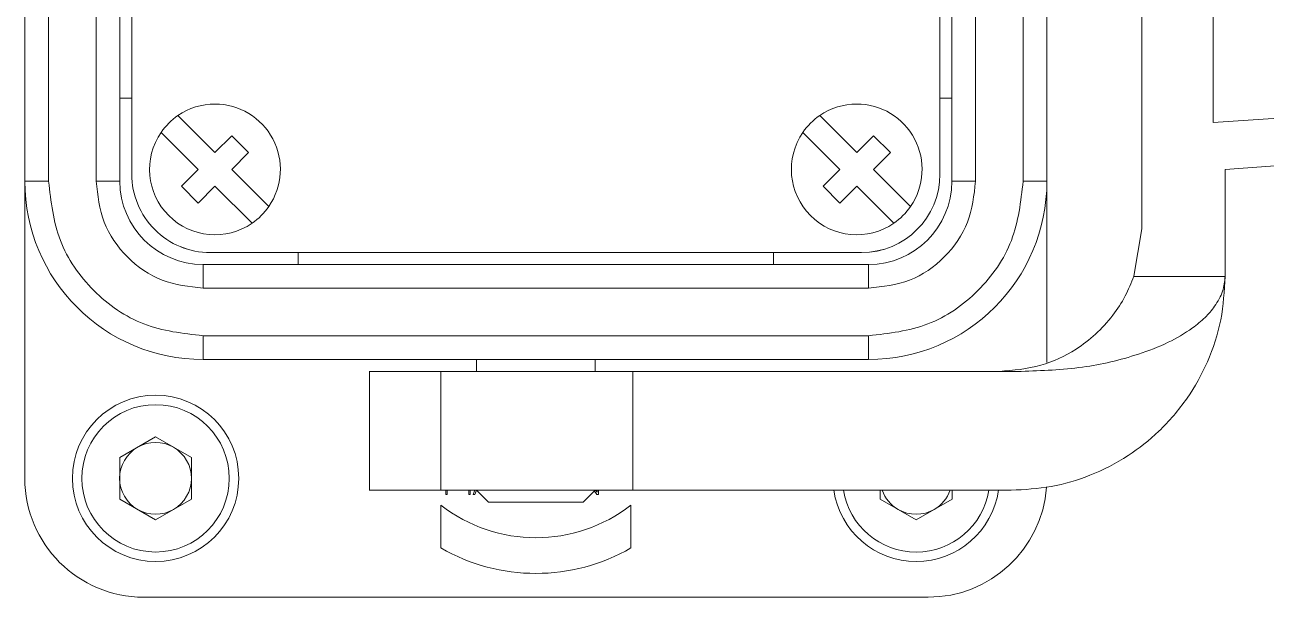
# Model space of a CAD drawing. Extents: x 4137 to 28680, y 2446 to 6814.
# Drawn here: x 16612.2 to 16678, y 4583.1 to 4613.5 of the extents above; entities that cross this region are included whole.
import ezdxf

# ---------------------------------------------------------------- set-up
doc = ezdxf.new("R2010")
doc.units = 0
doc.header["$LTSCALE"] = 0.5
doc.layers.get('0').update_dxf_attribs({"linetype": 'CONTINUOUS'})

msp = doc.modelspace()

# ---------------------------------------------------------------- linework, layer by layer
at = {"color": 7, "linetype": 'Continuous', "lineweight": 15}
for p, q in [((16671.404, 4602.672), (16671.404, 4664.412)), ((16671.404, 4602.672), (16671.404, 4664.412)), ((16612.184, 4605.192), (16612.184, 4661.892)), ((16612.184, 4605.192), (16612.184, 4661.892)), ((16613.444, 4605.192), (16613.444, 4661.892)), ((16613.444, 4605.192), (16613.444, 4661.892)), ((16615.964, 4661.892), (16615.964, 4605.192)), ((16615.964, 4661.892), (16615.964, 4605.192)), ((16617.224, 4661.892), (16617.224, 4605.192)), ((16617.224, 4661.892), (16617.224, 4605.192)), ((16617.855, 4661.514), (16617.855, 4605.57)), ((16617.855, 4661.514), (16617.855, 4605.57)), ((16660.695, 4605.57), (16660.695, 4661.514)), ((16660.695, 4605.57), (16660.695, 4661.514)), ((16661.324, 4605.192), (16661.324, 4661.892)), ((16661.324, 4605.192), (16661.324, 4661.892)), ((16662.584, 4605.192), (16662.584, 4661.892)), ((16662.584, 4605.192), (16662.584, 4661.892)), ((16665.104, 4661.892), (16665.104, 4605.192)), ((16665.104, 4661.892), (16665.104, 4605.192)), ((16666.364, 4661.892), (16666.364, 4605.192)), ((16666.364, 4661.892), (16666.364, 4605.192)), ((16675.184, 4608.304), (16675.184, 4658.78)), ((16675.184, 4608.304), (16675.184, 4658.78)), ((16660.695, 4605.569), (16660.695, 4614.767)), ((16660.695, 4605.569), (16660.695, 4614.767)), ((16617.224, 4609.602), (16617.855, 4609.602)), ((16617.224, 4609.602), (16617.855, 4609.602)), ((16661.324, 4609.602), (16660.695, 4609.602)), ((16661.324, 4609.602), (16660.695, 4609.602)), ((16687.286, 4609.151), (16675.184, 4608.304)), ((16687.286, 4609.151), (16675.184, 4608.304)), ((16620.301, 4608.677), (16622.264, 4606.713)), ((16620.301, 4608.677), (16622.264, 4606.713)), ((16654.321, 4608.677), (16656.284, 4606.713)), ((16654.321, 4608.677), (16656.284, 4606.713)), ((16621.373, 4605.822), (16619.41, 4607.786)), ((16621.373, 4605.822), (16619.41, 4607.786)), ((16622.264, 4606.713), (16623.155, 4607.604)), ((16622.264, 4606.713), (16623.155, 4607.604)), ((16623.155, 4607.604), (16624.046, 4606.713)), ((16623.155, 4607.604), (16624.046, 4606.713)), ((16655.393, 4605.822), (16653.43, 4607.786)), ((16655.393, 4605.822), (16653.43, 4607.786)), ((16656.284, 4606.713), (16657.175, 4607.604)), ((16656.284, 4606.713), (16657.175, 4607.604)), ((16657.175, 4607.604), (16658.066, 4606.713)), ((16657.175, 4607.604), (16658.066, 4606.713)), ((16624.046, 4606.713), (16623.155, 4605.822)), ((16624.046, 4606.713), (16623.155, 4605.822)), ((16658.066, 4606.713), (16657.175, 4605.822)), ((16658.066, 4606.713), (16657.175, 4605.822)), ((16675.814, 4605.822), (16689.22, 4606.76)), ((16675.814, 4605.822), (16689.22, 4606.76)), ((16620.482, 4604.931), (16621.373, 4605.822)), ((16620.482, 4604.931), (16621.373, 4605.822)), ((16623.155, 4605.822), (16625.119, 4603.859)), ((16623.155, 4605.822), (16625.119, 4603.859)), ((16654.502, 4604.931), (16655.393, 4605.822)), ((16654.502, 4604.931), (16655.393, 4605.822)), ((16657.175, 4605.822), (16659.139, 4603.859)), ((16657.175, 4605.822), (16659.139, 4603.859)), ((16660.695, 4605.569), (16660.695, 4605.57)), ((16660.695, 4605.569), (16660.695, 4605.57)), ((16675.814, 4600.152), (16675.814, 4605.822)), ((16675.814, 4600.152), (16675.814, 4605.822)), ((16612.184, 4605.192), (16613.444, 4605.192)), ((16612.184, 4605.192), (16612.184, 4589.442)), ((16612.184, 4605.192), (16613.444, 4605.192)), ((16612.184, 4605.192), (16612.184, 4589.442)), ((16615.964, 4605.192), (16617.224, 4605.192)), ((16615.964, 4605.192), (16617.224, 4605.192)), ((16621.373, 4604.04), (16620.482, 4604.931)), ((16621.373, 4604.04), (16620.482, 4604.931)), ((16622.264, 4604.931), (16621.373, 4604.04)), ((16622.264, 4604.931), (16621.373, 4604.04)), ((16624.228, 4602.968), (16622.264, 4604.931)), ((16624.228, 4602.968), (16622.264, 4604.931)), ((16655.393, 4604.04), (16654.502, 4604.931)), ((16655.393, 4604.04), (16654.502, 4604.931)), ((16656.284, 4604.931), (16655.393, 4604.04)), ((16656.284, 4604.931), (16655.393, 4604.04)), ((16658.248, 4602.968), (16656.284, 4604.931)), ((16658.248, 4602.968), (16656.284, 4604.931)), ((16662.584, 4605.192), (16661.324, 4605.192)), ((16662.584, 4605.192), (16661.324, 4605.192)), ((16665.104, 4605.192), (16666.364, 4605.192)), ((16665.104, 4605.192), (16666.364, 4605.192)), ((16666.364, 4595.586), (16666.364, 4605.192)), ((16666.364, 4595.586), (16666.364, 4605.192)), ((16619.073, 4602.63), (16619.073, 4602.629)), ((16619.073, 4602.63), (16619.073, 4602.629)), ((16670.972, 4600.153), (16671.404, 4602.672)), ((16670.972, 4600.153), (16671.404, 4602.672)), ((16622.013, 4601.412), (16656.537, 4601.412)), ((16622.013, 4601.412), (16656.537, 4601.412)), ((16622.013, 4601.411), (16656.537, 4601.411)), ((16622.013, 4601.411), (16656.537, 4601.411)), ((16626.674, 4600.782), (16626.674, 4601.411)), ((16626.674, 4600.782), (16626.674, 4601.411)), ((16651.874, 4601.411), (16651.874, 4600.782)), ((16651.874, 4601.411), (16651.874, 4600.782)), ((16656.537, 4601.412), (16656.537, 4601.411)), ((16656.537, 4601.412), (16656.537, 4601.411)), ((16621.634, 4600.782), (16621.634, 4599.522)), ((16621.634, 4600.782), (16656.914, 4600.782)), ((16621.634, 4600.782), (16621.634, 4599.522)), ((16621.634, 4600.782), (16656.914, 4600.782)), ((16656.914, 4599.522), (16656.914, 4600.782)), ((16656.914, 4599.522), (16656.914, 4600.782)), ((16675.814, 4600.152), (16670.974, 4600.152)), ((16675.814, 4600.152), (16670.974, 4600.152)), ((16621.634, 4599.522), (16656.914, 4599.522)), ((16621.634, 4599.522), (16656.914, 4599.522)), ((16656.914, 4597.002), (16621.634, 4597.002)), ((16621.634, 4595.742), (16621.634, 4597.002)), ((16656.914, 4597.002), (16621.634, 4597.002)), ((16621.634, 4595.742), (16621.634, 4597.002)), ((16656.914, 4597.002), (16656.914, 4595.742)), ((16656.914, 4597.002), (16656.914, 4595.742)), ((16656.914, 4595.742), (16621.634, 4595.742)), ((16656.914, 4595.742), (16621.634, 4595.742)), ((16636.124, 4595.742), (16636.124, 4595.112)), ((16636.124, 4595.742), (16636.124, 4595.112)), ((16642.424, 4595.112), (16642.424, 4595.742)), ((16642.424, 4595.112), (16642.424, 4595.742)), ((16630.454, 4595.119), (16630.454, 4595.112)), ((16630.454, 4595.119), (16630.454, 4595.112)), ((16630.454, 4595.112), (16630.454, 4588.812)), ((16630.454, 4595.112), (16630.454, 4588.812)), ((16634.234, 4595.112), (16634.234, 4588.812)), ((16634.234, 4595.112), (16644.415, 4595.112)), ((16634.234, 4595.112), (16634.234, 4588.812)), ((16634.234, 4595.112), (16644.415, 4595.112)), ((16644.415, 4595.112), (16644.415, 4588.812)), ((16644.415, 4595.112), (16665.006, 4595.112)), ((16644.415, 4595.112), (16644.415, 4588.812)), ((16644.415, 4595.112), (16665.006, 4595.112)), ((16619.114, 4591.639), (16617.212, 4590.541)), ((16619.114, 4591.639), (16617.212, 4590.541)), ((16619.114, 4591.639), (16621.017, 4590.541)), ((16619.114, 4591.639), (16621.017, 4590.541)), ((16617.212, 4590.541), (16617.212, 4588.344)), ((16617.212, 4590.541), (16617.212, 4588.344)), ((16621.017, 4588.344), (16621.017, 4590.541)), ((16621.017, 4588.344), (16621.017, 4590.541)), ((16630.454, 4588.812), (16630.454, 4588.806)), ((16630.454, 4588.812), (16630.454, 4588.806)), ((16634.234, 4588.812), (16644.415, 4588.812)), ((16634.234, 4588.812), (16644.415, 4588.812)), ((16634.498, 4588.592), (16634.498, 4588.812)), ((16634.498, 4588.592), (16634.498, 4588.812)), ((16634.574, 4588.592), (16634.498, 4588.592)), ((16634.574, 4588.592), (16634.498, 4588.592)), ((16634.574, 4588.812), (16634.574, 4588.592)), ((16634.574, 4588.812), (16634.574, 4588.592)), ((16635.713, 4588.592), (16635.713, 4588.812)), ((16635.713, 4588.592), (16635.713, 4588.812)), ((16635.789, 4588.592), (16635.713, 4588.592)), ((16635.789, 4588.592), (16635.713, 4588.592)), ((16635.789, 4588.812), (16635.789, 4588.592)), ((16635.789, 4588.812), (16635.789, 4588.592)), ((16635.953, 4588.592), (16636.047, 4588.812)), ((16635.953, 4588.592), (16636.047, 4588.812)), ((16636.035, 4588.592), (16635.953, 4588.592)), ((16636.035, 4588.592), (16635.953, 4588.592)), ((16636.128, 4588.809), (16636.035, 4588.592)), ((16636.128, 4588.809), (16636.035, 4588.592)), ((16636.124, 4588.812), (16636.761, 4588.176)), ((16636.124, 4588.812), (16636.761, 4588.176)), ((16641.788, 4588.176), (16642.424, 4588.812)), ((16641.788, 4588.176), (16642.424, 4588.812)), ((16642.508, 4588.592), (16642.382, 4588.77)), ((16642.508, 4588.592), (16642.382, 4588.77)), ((16642.444, 4588.812), (16642.517, 4588.71)), ((16642.444, 4588.812), (16642.517, 4588.71)), ((16642.593, 4588.592), (16642.508, 4588.592)), ((16642.593, 4588.592), (16642.508, 4588.592)), ((16642.517, 4588.71), (16642.517, 4588.812)), ((16642.517, 4588.71), (16642.517, 4588.812)), ((16642.593, 4588.812), (16642.593, 4588.592)), ((16642.593, 4588.812), (16642.593, 4588.592)), ((16644.415, 4588.812), (16664.474, 4588.812)), ((16644.415, 4588.812), (16664.474, 4588.812)), ((16657.532, 4588.812), (16657.532, 4588.344)), ((16657.532, 4588.812), (16657.532, 4588.344)), ((16661.337, 4588.344), (16661.337, 4588.812)), ((16661.337, 4588.344), (16661.337, 4588.812)), ((16619.114, 4587.245), (16617.212, 4588.344)), ((16619.114, 4587.245), (16617.212, 4588.344)), ((16621.017, 4588.344), (16619.114, 4587.245)), ((16621.017, 4588.344), (16619.114, 4587.245)), ((16634.235, 4585.753), (16634.235, 4588.027)), ((16634.235, 4585.753), (16634.235, 4588.027)), ((16644.314, 4588.027), (16644.314, 4585.753)), ((16644.314, 4588.027), (16644.314, 4585.753)), ((16659.434, 4587.245), (16657.532, 4588.344)), ((16659.434, 4587.245), (16657.532, 4588.344)), ((16661.337, 4588.344), (16659.434, 4587.245)), ((16661.337, 4588.344), (16659.434, 4587.245)), ((16618.484, 4583.142), (16660.064, 4583.142)), ((16618.484, 4583.142), (16660.064, 4583.142))]:
    msp.add_line(p, q, dxfattribs=at)
at = {"color": 8, "linetype": 'Continuous', "lineweight": 15}
msp.add_line((16622.013, 4601.412), (16622.013, 4601.411), dxfattribs=at)
msp.add_line((16622.013, 4601.412), (16622.013, 4601.411), dxfattribs=at)
at = {"color": 7, "linetype": 'Continuous', "lineweight": 15}
for radius in [4.41, 4.41, 3.906, 3.906]:
    msp.add_circle((16619.114, 4589.442), radius, dxfattribs=at)
for centre, radius, start, end in [((16622.264, 4605.822), 3.465, 90, 124.52432), ((16622.264, 4605.822), 3.465, 90, 124.52432), ((16622.264, 4605.822), 3.465, 325.47568, 90), ((16622.264, 4605.822), 3.465, 325.47568, 90), ((16656.284, 4605.822), 3.465, 90, 124.52432), ((16656.284, 4605.822), 3.465, 90, 124.52432), ((16656.284, 4605.822), 3.465, 325.47568, 90), ((16656.284, 4605.822), 3.465, 325.47568, 90), ((16622.264, 4605.822), 3.465, 124.52432, 145.47568), ((16622.264, 4605.822), 3.465, 124.52432, 145.47568), ((16656.284, 4605.822), 3.465, 124.52432, 145.47568), ((16656.284, 4605.822), 3.465, 124.52432, 145.47568), ((16622.264, 4605.822), 3.465, 145.47568, 304.52432), ((16622.264, 4605.822), 3.465, 145.47568, 304.52432), ((16656.284, 4605.822), 3.465, 145.47568, 304.52432), ((16656.284, 4605.822), 3.465, 145.47568, 304.52432), ((16622.013, 4605.57), 4.158, 180.00002, 270.00004), ((16622.013, 4605.57), 4.158, 180.00002, 270.00004), ((16656.537, 4605.57), 4.158, 269.99999, 359.99995), ((16656.537, 4605.57), 4.158, 269.99999, 359.99995), ((16656.537, 4605.569), 4.158, 270, 359.99994), ((16656.537, 4605.569), 4.158, 270, 359.99994), ((16621.634, 4605.192), 9.45, 180, 270), ((16621.634, 4605.192), 9.45, 180, 270), ((16621.634, 4605.192), 4.41, 180, 270), ((16621.634, 4605.192), 4.41, 180, 270), ((16656.914, 4605.192), 9.45, 270, 0), ((16656.914, 4605.192), 4.41, 270, 0), ((16656.914, 4605.192), 9.45, 270, 0), ((16656.914, 4605.192), 4.41, 270, 0), ((16622.264, 4605.822), 3.465, 304.52432, 325.47568), ((16622.264, 4605.822), 3.465, 304.52432, 325.47568), ((16656.284, 4605.822), 3.465, 304.52432, 325.47568), ((16656.284, 4605.822), 3.465, 304.52432, 325.47568), ((16622.013, 4605.569), 4.158, 224.99887, 269.99999), ((16622.013, 4605.569), 4.158, 224.99887, 269.99999), ((16619.114, 4589.442), 1.903, 120, 180), ((16619.114, 4589.442), 1.903, 120, 180), ((16619.114, 4589.442), 1.903, 60, 120), ((16619.114, 4589.442), 1.903, 60, 120), ((16619.114, 4589.442), 1.903, 0, 60), ((16619.114, 4589.442), 1.903, 0, 60), ((16618.484, 4589.442), 6.3, 180, 270), ((16618.484, 4589.442), 6.3, 180, 270), ((16619.114, 4589.442), 1.903, 180, 240), ((16619.114, 4589.442), 1.903, 180, 240), ((16619.114, 4589.442), 1.903, 300, 0), ((16619.114, 4589.442), 1.903, 300, 0), ((16659.434, 4589.442), 4.41, 188.21321, 351.78679), ((16659.434, 4589.442), 4.41, 188.21321, 351.78679), ((16659.434, 4589.442), 1.903, 199.33712, 240), ((16659.434, 4589.442), 1.903, 199.33712, 240), ((16660.064, 4589.442), 6.3, 270, 355.70756), ((16660.064, 4589.442), 6.3, 270, 355.70756), ((16659.434, 4589.442), 1.903, 300, 340.66288), ((16659.434, 4589.442), 1.903, 300, 340.66288), ((16619.114, 4589.442), 1.903, 240, 300), ((16619.114, 4589.442), 1.903, 240, 300), ((16639.274, 4594.482), 8.19, 232.0204, 307.98035), ((16639.274, 4594.482), 8.19, 232.0204, 307.98035), ((16659.434, 4589.442), 1.903, 240, 300), ((16659.434, 4589.442), 1.903, 240, 300), ((16639.274, 4594.482), 10.08, 240.00025, 300.00064), ((16639.274, 4594.482), 10.08, 240.00025, 300.00064)]:
    msp.add_arc(centre, radius, start, end, dxfattribs=at)
at = {"color": 8, "linetype": 'Continuous', "lineweight": 15}
msp.add_arc((16659.434, 4589.442), 3.906, 189.2818, 350.7182, dxfattribs=at)
msp.add_arc((16659.434, 4589.442), 3.906, 189.2818, 350.7182, dxfattribs=at)
at = {"color": 7, "linetype": 'Continuous', "lineweight": 15}
for points, knots in [([(16621.634, 4597.002), (16620.561, 4597.125), (16618.415, 4597.372), (16615.708, 4599.266), (16613.814, 4601.973), (16613.567, 4604.119), (16613.444, 4605.192)], [0, 0, 0, 0, 0.25, 0.4999998, 0.7499998, 1, 1, 1, 1]), ([(16621.634, 4597.002), (16620.561, 4597.125), (16618.415, 4597.372), (16615.708, 4599.266), (16613.814, 4601.973), (16613.567, 4604.119), (16613.444, 4605.192)], [0, 0, 0, 0, 0.25, 0.4999998, 0.7499998, 1, 1, 1, 1]), ([(16615.964, 4605.192), (16616.05, 4604.449), (16616.22, 4602.963), (16617.531, 4601.089), (16619.405, 4599.778), (16620.891, 4599.608), (16621.634, 4599.522)], [0, 0, 0, 0, 0.25, 0.4999999, 0.7499998, 1, 1, 1, 1]), ([(16615.964, 4605.192), (16616.05, 4604.449), (16616.22, 4602.963), (16617.531, 4601.089), (16619.405, 4599.778), (16620.891, 4599.608), (16621.634, 4599.522)], [0, 0, 0, 0, 0.25, 0.4999999, 0.7499998, 1, 1, 1, 1]), ([(16665.104, 4605.192), (16664.981, 4604.119), (16664.735, 4601.973), (16662.841, 4599.266), (16660.134, 4597.372), (16657.988, 4597.125), (16656.914, 4597.002)], [0, 0, 0, 0, 0.25, 0.5, 0.75, 1, 1, 1, 1]), ([(16662.584, 4605.192), (16662.499, 4604.449), (16662.329, 4602.963), (16661.018, 4601.089), (16659.143, 4599.778), (16657.657, 4599.608), (16656.914, 4599.522)], [0, 0, 0, 0, 0.25, 0.5, 0.75, 1, 1, 1, 1]), ([(16665.104, 4605.192), (16664.981, 4604.119), (16664.735, 4601.973), (16662.841, 4599.266), (16660.134, 4597.372), (16657.988, 4597.125), (16656.914, 4597.002)], [0, 0, 0, 0, 0.25, 0.5, 0.75, 1, 1, 1, 1]), ([(16662.584, 4605.192), (16662.499, 4604.449), (16662.329, 4602.963), (16661.018, 4601.089), (16659.143, 4599.778), (16657.657, 4599.608), (16656.914, 4599.522)], [0, 0, 0, 0, 0.25, 0.5, 0.75, 1, 1, 1, 1]), ([(16663.844, 4595.112), (16664.582, 4595.173), (16665.962, 4595.287), (16668.057, 4596.257), (16669.572, 4597.603), (16670.528, 4599.056), (16670.829, 4599.8), (16670.972, 4600.153)], [0, 0, 0, 0, 0.267419, 0.500223, 0.77668, 0.893832, 1, 1, 1, 1]), ([(16663.844, 4595.112), (16664.582, 4595.173), (16665.962, 4595.287), (16668.057, 4596.257), (16669.572, 4597.603), (16670.528, 4599.056), (16670.829, 4599.8), (16670.972, 4600.153)], [0, 0, 0, 0, 0.267419, 0.500223, 0.77668, 0.893832, 1, 1, 1, 1]), ([(16664.474, 4588.812), (16665.185, 4588.85), (16666.6, 4588.925), (16668.702, 4589.558), (16670.634, 4590.546), (16672.386, 4591.93), (16673.828, 4593.607), (16674.947, 4595.618), (16675.675, 4597.818), (16675.768, 4599.38), (16675.814, 4600.152)], [0, 0, 0, 0, 0.125442, 0.250088, 0.382533, 0.500071, 0.629263, 0.750161, 0.876453, 1, 1, 1, 1]), ([(16664.474, 4588.812), (16665.185, 4588.85), (16666.6, 4588.925), (16668.702, 4589.558), (16670.634, 4590.546), (16672.386, 4591.93), (16673.828, 4593.607), (16674.947, 4595.618), (16675.675, 4597.818), (16675.768, 4599.38), (16675.814, 4600.152)], [0, 0, 0, 0, 0.125442, 0.250088, 0.382533, 0.500071, 0.629263, 0.750161, 0.876453, 1, 1, 1, 1]), ([(16675.814, 4600.152), (16675.785, 4599.883), (16675.74, 4599.465), (16675.498, 4598.947), (16675.204, 4598.466), (16674.737, 4597.929), (16673.923, 4597.262), (16672.742, 4596.583), (16670.799, 4595.837), (16668.188, 4595.23), (16666.093, 4595.153), (16665.006, 4595.112)], [0, 0, 0, 0, 0.05805, 0.090046, 0.125012, 0.183595, 0.250017, 0.366367, 0.49998, 0.740569, 1, 1, 1, 1]), ([(16675.814, 4600.152), (16675.785, 4599.883), (16675.74, 4599.465), (16675.498, 4598.947), (16675.204, 4598.466), (16674.737, 4597.929), (16673.923, 4597.262), (16672.742, 4596.583), (16670.799, 4595.837), (16668.188, 4595.23), (16666.093, 4595.153), (16665.006, 4595.112)], [0, 0, 0, 0, 0.05805, 0.090046, 0.125012, 0.183595, 0.250017, 0.366367, 0.49998, 0.740569, 1, 1, 1, 1]), ([(16630.454, 4595.112), (16630.511, 4595.112), (16630.625, 4595.112), (16631.499, 4595.112), (16632.748, 4595.112), (16633.739, 4595.112), (16634.234, 4595.112)], [0, 0, 0, 0, 0.249999, 0.5, 0.75, 1, 1, 1, 1]), ([(16630.454, 4595.112), (16630.511, 4595.112), (16630.625, 4595.112), (16631.499, 4595.112), (16632.748, 4595.112), (16633.739, 4595.112), (16634.234, 4595.112)], [0, 0, 0, 0, 0.249999, 0.5, 0.75, 1, 1, 1, 1]), ([(16630.454, 4588.812), (16630.511, 4588.812), (16630.625, 4588.812), (16631.499, 4588.812), (16632.748, 4588.812), (16633.739, 4588.812), (16634.234, 4588.812)], [0, 0, 0, 0, 0.249999, 0.5, 0.75, 1, 1, 1, 1]), ([(16630.454, 4588.812), (16630.511, 4588.812), (16630.625, 4588.812), (16631.499, 4588.812), (16632.748, 4588.812), (16633.739, 4588.812), (16634.234, 4588.812)], [0, 0, 0, 0, 0.249999, 0.5, 0.75, 1, 1, 1, 1]), ([(16636.754, 4588.182), (16636.792, 4588.182), (16636.868, 4588.182), (16637.451, 4588.182), (16638.284, 4588.182), (16639.274, 4588.182), (16640.265, 4588.182), (16641.098, 4588.182), (16641.681, 4588.182), (16641.756, 4588.182), (16641.794, 4588.182)], [0, 0, 0, 0, 0.125, 0.25, 0.375, 0.5, 0.625, 0.75, 0.875, 1, 1, 1, 1]), ([(16636.754, 4588.182), (16636.792, 4588.182), (16636.868, 4588.182), (16637.451, 4588.182), (16638.284, 4588.182), (16639.274, 4588.182), (16640.265, 4588.182), (16641.098, 4588.182), (16641.681, 4588.182), (16641.756, 4588.182), (16641.794, 4588.182)], [0, 0, 0, 0, 0.125, 0.25, 0.375, 0.5, 0.625, 0.75, 0.875, 1, 1, 1, 1])]:
    msp.add_open_spline(points, degree=3, knots=knots, dxfattribs=at)

doc.saveas('drawing.dxf')
